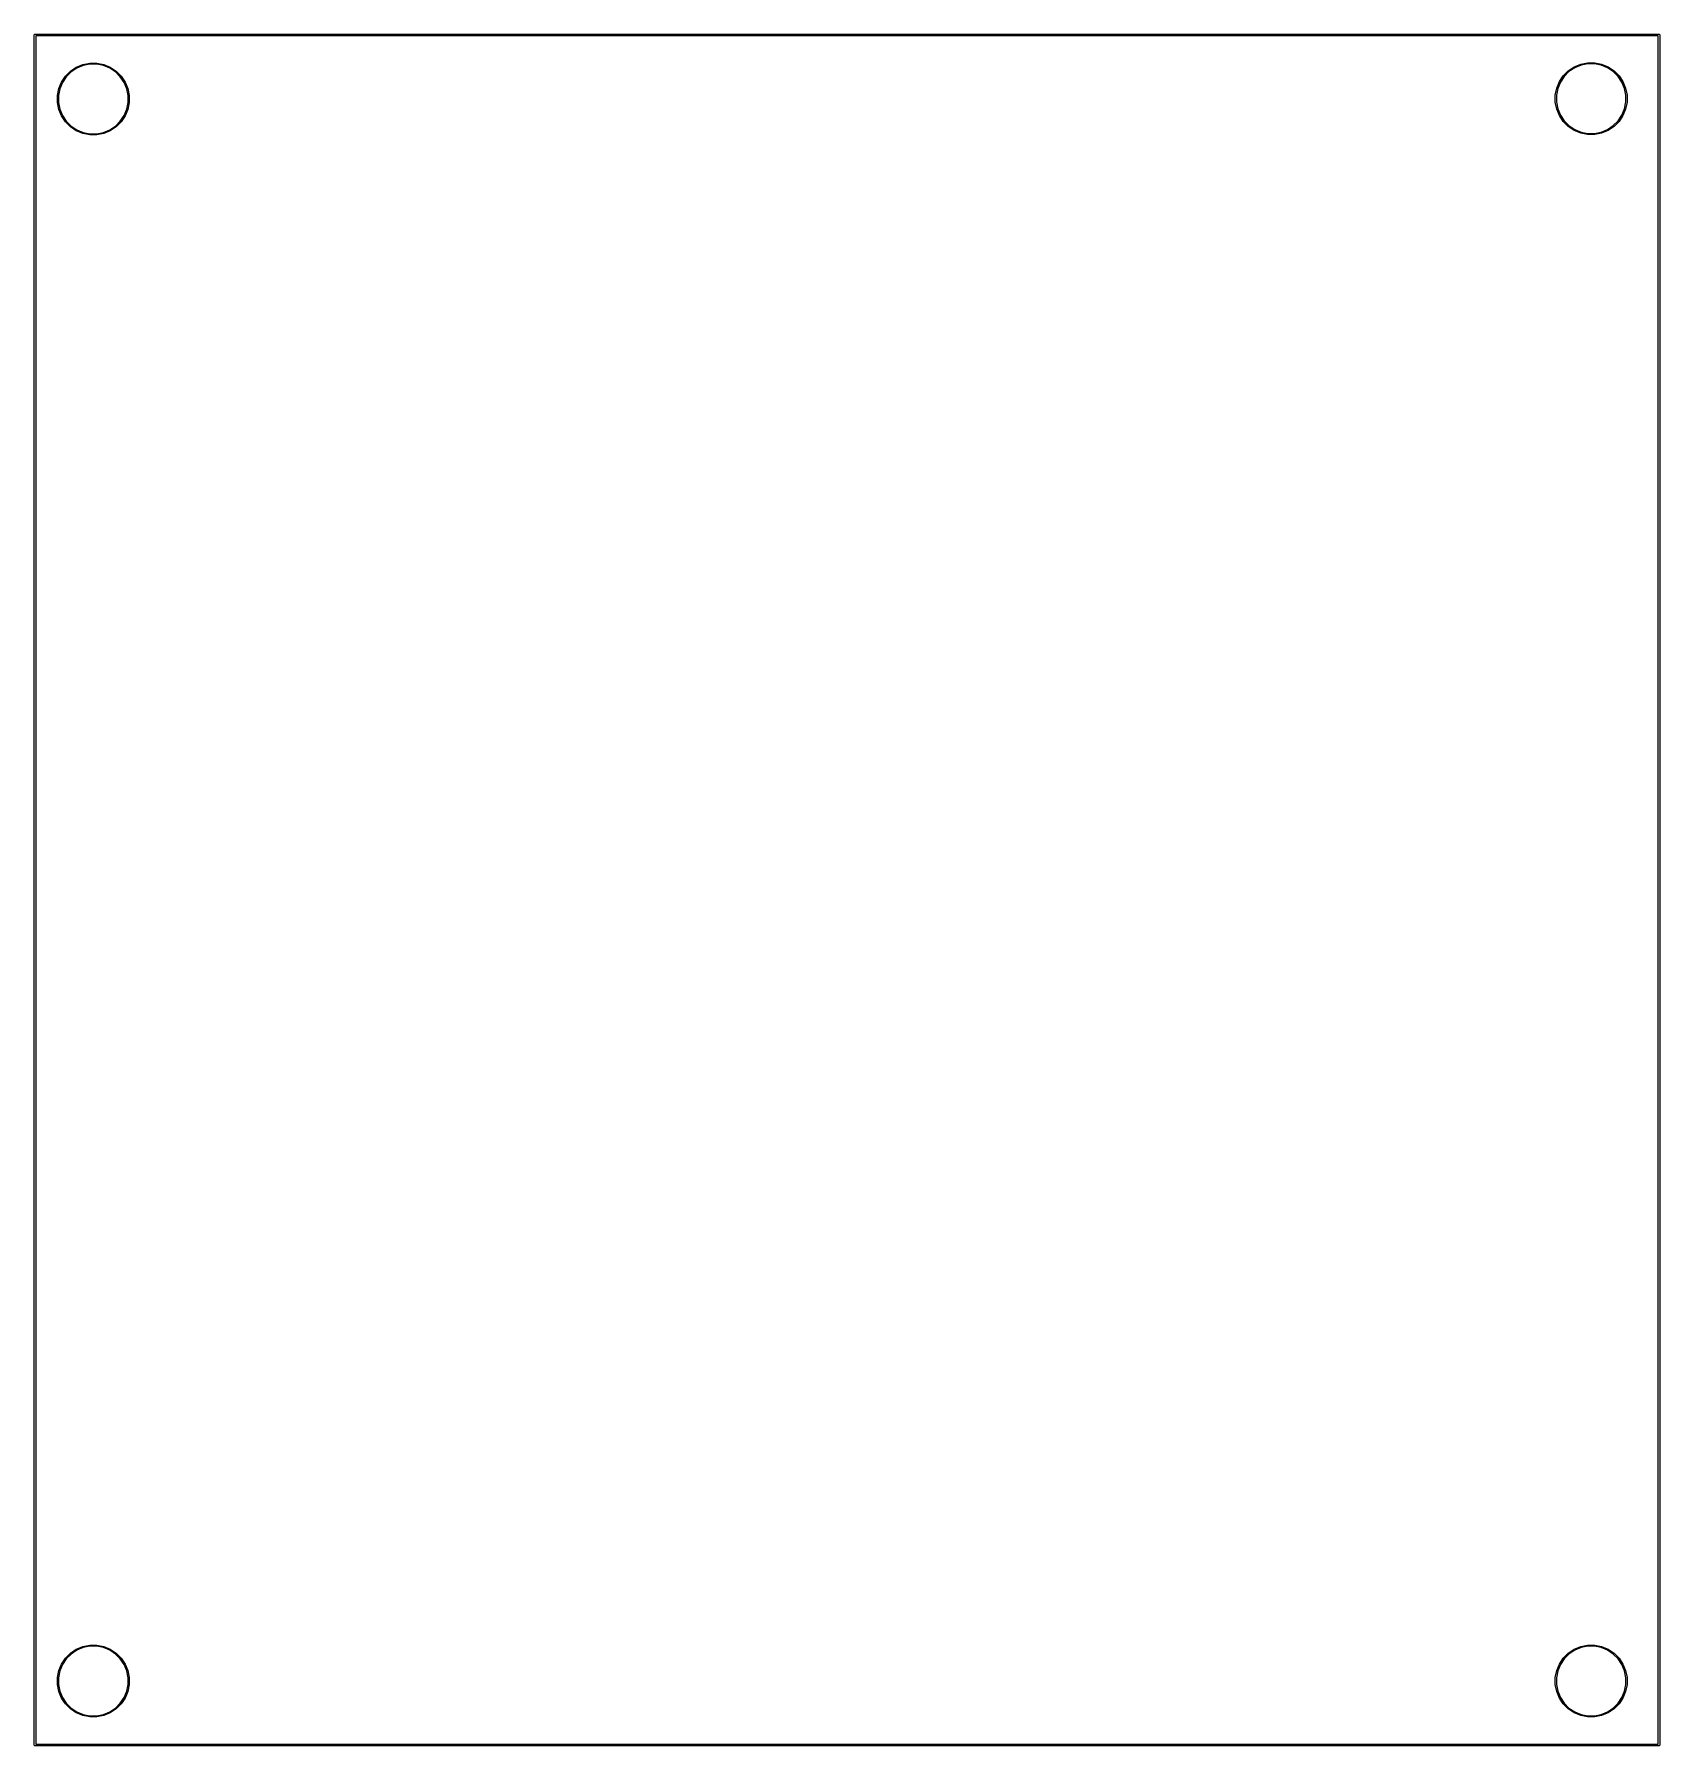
# Model space of a CAD drawing. Extents: x 125 to 231, y -148 to -36.
import ezdxf

# ---------------------------------------------------------------- set-up
doc = ezdxf.new("R2010")
doc.units = 0
doc.layers.add('BLACK', color=7, linetype='CONTINUOUS')

msp = doc.modelspace()

# ---------------------------------------------------------------- linework, layer by layer
at = {"layer": 'BLACK', "linetype": 'CONTINUOUS'}
for p, q in [((124.914, -36.398), (124.915, -36.3882)), ((124.914, -36.4004), (124.914, -36.398)), ((124.914, -147.666), (124.914, -36.4004)), ((124.915, -36.3882), (124.918, -36.3788)), ((124.918, -36.3788), (124.922, -36.3701)), ((124.922, -36.3701), (124.928, -36.3625)), ((124.928, -36.3625), (124.936, -36.3562)), ((124.936, -36.3562), (124.945, -36.3516)), ((124.945, -36.3516), (124.954, -36.3487)), ((124.954, -36.3487), (124.962, -36.348)), ((124.962, -36.348), (124.964, -36.3478)), ((124.964, -36.3478), (124.966, -36.348)), ((124.966, -36.348), (230.664, -36.348)), ((125.014, -36.448), (125.014, -147.618)), ((230.616, -36.448), (125.014, -36.448)), ((230.616, -147.618), (230.616, -36.448)), ((230.664, -36.348), (230.666, -36.3478)), ((230.666, -36.3478), (230.668, -36.348)), ((230.668, -36.348), (230.676, -36.3487)), ((230.676, -36.3487), (230.685, -36.3516)), ((230.685, -36.3516), (230.694, -36.3562)), ((230.694, -36.3562), (230.702, -36.3625)), ((230.702, -36.3625), (230.708, -36.3701)), ((230.708, -36.3701), (230.712, -36.3788)), ((230.712, -36.3788), (230.715, -36.3882)), ((230.715, -36.3882), (230.716, -36.398)), ((230.716, -36.398), (230.716, -36.4004)), ((230.716, -36.4004), (230.716, -147.666)), ((126.943, -39.0743), (127.268, -38.7493)), ((127.313, -38.8034), (126.997, -39.1188)), ((127.268, -38.7493), (127.651, -38.4939)), ((127.684, -38.5556), (127.313, -38.8034)), ((127.651, -38.4939), (128.075, -38.318)), ((128.096, -38.385), (127.684, -38.5556)), ((128.075, -38.318), (128.526, -38.2283)), ((128.533, -38.298), (128.096, -38.385)), ((128.526, -38.2283), (128.986, -38.2283)), ((128.979, -38.298), (128.533, -38.298)), ((129.416, -38.385), (128.979, -38.298)), ((128.986, -38.2283), (129.437, -38.318)), ((129.828, -38.5556), (129.416, -38.385)), ((129.437, -38.318), (129.861, -38.4939)), ((130.199, -38.8034), (129.828, -38.5556)), ((129.861, -38.4939), (130.244, -38.7493)), ((130.515, -39.1188), (130.199, -38.8034)), ((130.244, -38.7493), (130.569, -39.0743)), ((224.437, -39.0463), (224.762, -38.7213)), ((224.807, -38.7754), (224.491, -39.0908)), ((224.762, -38.7213), (225.145, -38.4659)), ((225.178, -38.5276), (224.807, -38.7754)), ((225.145, -38.4659), (225.569, -38.29)), ((225.59, -38.357), (225.178, -38.5276)), ((225.569, -38.29), (226.02, -38.2003)), ((226.027, -38.27), (225.59, -38.357)), ((226.02, -38.2003), (226.48, -38.2003)), ((226.473, -38.27), (226.027, -38.27)), ((226.91, -38.357), (226.473, -38.27)), ((226.48, -38.2003), (226.931, -38.29)), ((227.322, -38.5276), (226.91, -38.357)), ((226.931, -38.29), (227.355, -38.4659)), ((227.693, -38.7754), (227.322, -38.5276)), ((227.355, -38.4659), (227.738, -38.7213)), ((228.009, -39.0908), (227.693, -38.7754)), ((227.738, -38.7213), (228.063, -39.0463)), ((126.422, -40.3321), (126.512, -39.8813)), ((126.579, -39.9016), (126.492, -40.339)), ((126.512, -39.8813), (126.688, -39.4566)), ((126.75, -39.4896), (126.579, -39.9016)), ((126.688, -39.4566), (126.943, -39.0743)), ((126.997, -39.1188), (126.75, -39.4896)), ((130.762, -39.4896), (130.515, -39.1188)), ((130.569, -39.0743), (130.824, -39.4566)), ((130.933, -39.9016), (130.762, -39.4896)), ((130.824, -39.4566), (131, -39.8813)), ((131.02, -40.339), (130.933, -39.9016)), ((131, -39.8813), (131.09, -40.3321)), ((223.916, -40.3041), (224.006, -39.8533)), ((224.073, -39.8736), (223.986, -40.311)), ((224.006, -39.8533), (224.182, -39.4286)), ((224.244, -39.4616), (224.073, -39.8736)), ((224.182, -39.4286), (224.437, -39.0463)), ((224.491, -39.0908), (224.244, -39.4616)), ((228.256, -39.4616), (228.009, -39.0908)), ((228.063, -39.0463), (228.318, -39.4286)), ((228.427, -39.8736), (228.256, -39.4616)), ((228.318, -39.4286), (228.494, -39.8533)), ((228.514, -40.311), (228.427, -39.8736)), ((228.494, -39.8533), (228.584, -40.3041)), ((126.422, -40.7918), (126.422, -40.3321)), ((126.512, -41.2427), (126.422, -40.7918)), ((126.492, -40.339), (126.492, -40.785)), ((126.492, -40.785), (126.579, -41.2224)), ((130.933, -41.2224), (131.02, -40.785)), ((131.09, -40.7918), (131, -41.2427)), ((131.02, -40.785), (131.02, -40.339)), ((131.09, -40.3321), (131.09, -40.7918)), ((223.916, -40.7638), (223.916, -40.3041)), ((224.006, -41.2147), (223.916, -40.7638)), ((223.986, -40.311), (223.986, -40.757)), ((223.986, -40.757), (224.073, -41.1944)), ((224.073, -41.1944), (224.244, -41.6064)), ((228.256, -41.6064), (228.427, -41.1944)), ((228.427, -41.1944), (228.514, -40.757)), ((228.584, -40.7638), (228.494, -41.2147)), ((228.514, -40.757), (228.514, -40.311)), ((228.584, -40.3041), (228.584, -40.7638)), ((126.688, -41.6674), (126.512, -41.2427)), ((126.579, -41.2224), (126.75, -41.6344)), ((126.943, -42.0497), (126.688, -41.6674)), ((126.75, -41.6344), (126.997, -42.0052)), ((127.268, -42.3747), (126.943, -42.0497)), ((126.997, -42.0052), (127.313, -42.3206)), ((127.313, -42.3206), (127.684, -42.5684)), ((129.828, -42.5684), (130.199, -42.3206)), ((130.199, -42.3206), (130.515, -42.0052)), ((130.569, -42.0497), (130.244, -42.3747)), ((130.515, -42.0052), (130.762, -41.6344)), ((130.824, -41.6674), (130.569, -42.0497)), ((130.762, -41.6344), (130.933, -41.2224)), ((131, -41.2427), (130.824, -41.6674)), ((224.182, -41.6394), (224.006, -41.2147)), ((224.437, -42.0217), (224.182, -41.6394)), ((224.244, -41.6064), (224.491, -41.9772)), ((224.762, -42.3467), (224.437, -42.0217)), ((224.491, -41.9772), (224.807, -42.2926)), ((224.807, -42.2926), (225.178, -42.5404)), ((227.322, -42.5404), (227.693, -42.2926)), ((227.693, -42.2926), (228.009, -41.9772)), ((228.063, -42.0217), (227.738, -42.3467)), ((228.009, -41.9772), (228.256, -41.6064)), ((228.318, -41.6394), (228.063, -42.0217)), ((228.494, -41.2147), (228.318, -41.6394)), ((127.651, -42.6301), (127.268, -42.3747)), ((128.075, -42.806), (127.651, -42.6301)), ((127.684, -42.5684), (128.096, -42.739)), ((128.526, -42.8957), (128.075, -42.806)), ((128.096, -42.739), (128.533, -42.826)), ((128.986, -42.8957), (128.526, -42.8957)), ((128.533, -42.826), (128.979, -42.826)), ((128.979, -42.826), (129.416, -42.739)), ((129.437, -42.806), (128.986, -42.8957)), ((129.416, -42.739), (129.828, -42.5684)), ((129.861, -42.6301), (129.437, -42.806)), ((130.244, -42.3747), (129.861, -42.6301)), ((225.145, -42.6021), (224.762, -42.3467)), ((225.569, -42.778), (225.145, -42.6021)), ((225.178, -42.5404), (225.59, -42.711)), ((226.02, -42.8677), (225.569, -42.778)), ((225.59, -42.711), (226.027, -42.798)), ((226.48, -42.8677), (226.02, -42.8677)), ((226.027, -42.798), (226.473, -42.798)), ((226.473, -42.798), (226.91, -42.711)), ((226.931, -42.778), (226.48, -42.8677)), ((226.91, -42.711), (227.322, -42.5404)), ((227.355, -42.6021), (226.931, -42.778)), ((227.738, -42.3467), (227.355, -42.6021)), ((127.651, -141.442), (128.075, -141.266)), ((128.096, -141.333), (127.684, -141.504)), ((128.075, -141.266), (128.526, -141.176)), ((128.533, -141.246), (128.096, -141.333)), ((128.526, -141.176), (128.986, -141.176)), ((128.979, -141.246), (128.533, -141.246)), ((129.416, -141.333), (128.979, -141.246)), ((128.986, -141.176), (129.437, -141.266)), ((129.828, -141.504), (129.416, -141.333)), ((129.437, -141.266), (129.861, -141.442)), ((225.145, -141.442), (225.569, -141.266)), ((225.59, -141.333), (225.178, -141.504)), ((225.569, -141.266), (226.02, -141.176)), ((226.027, -141.246), (225.59, -141.333)), ((226.02, -141.176), (226.48, -141.176)), ((226.473, -141.246), (226.027, -141.246)), ((226.91, -141.333), (226.473, -141.246)), ((226.48, -141.176), (226.931, -141.266)), ((227.322, -141.504), (226.91, -141.333)), ((226.931, -141.266), (227.355, -141.442)), ((126.512, -142.829), (126.688, -142.405)), ((126.75, -142.438), (126.579, -142.85)), ((126.688, -142.405), (126.943, -142.022)), ((126.997, -142.067), (126.75, -142.438)), ((126.943, -142.022), (127.268, -141.697)), ((127.313, -141.751), (126.997, -142.067)), ((127.268, -141.697), (127.651, -141.442)), ((127.684, -141.504), (127.313, -141.751)), ((130.199, -141.751), (129.828, -141.504)), ((129.861, -141.442), (130.244, -141.697)), ((130.515, -142.067), (130.199, -141.751)), ((130.244, -141.697), (130.569, -142.022)), ((130.762, -142.438), (130.515, -142.067)), ((130.569, -142.022), (130.824, -142.405)), ((130.933, -142.85), (130.762, -142.438)), ((130.824, -142.405), (131, -142.829)), ((224.006, -142.829), (224.182, -142.405)), ((224.244, -142.438), (224.073, -142.85)), ((224.182, -142.405), (224.437, -142.022)), ((224.491, -142.067), (224.244, -142.438)), ((224.437, -142.022), (224.762, -141.697)), ((224.807, -141.751), (224.491, -142.067)), ((224.762, -141.697), (225.145, -141.442)), ((225.178, -141.504), (224.807, -141.751)), ((227.693, -141.751), (227.322, -141.504)), ((227.355, -141.442), (227.738, -141.697)), ((228.009, -142.067), (227.693, -141.751)), ((227.738, -141.697), (228.063, -142.022)), ((228.256, -142.438), (228.009, -142.067)), ((228.063, -142.022), (228.318, -142.405)), ((228.427, -142.85), (228.256, -142.438)), ((228.318, -142.405), (228.494, -142.829)), ((126.422, -143.28), (126.512, -142.829)), ((126.422, -143.74), (126.422, -143.28)), ((126.579, -142.85), (126.492, -143.287)), ((126.492, -143.287), (126.492, -143.733)), ((131.02, -143.287), (130.933, -142.85)), ((131, -142.829), (131.09, -143.28)), ((131.02, -143.733), (131.02, -143.287)), ((131.09, -143.28), (131.09, -143.74)), ((223.916, -143.28), (224.006, -142.829)), ((223.916, -143.74), (223.916, -143.28)), ((224.073, -142.85), (223.986, -143.287)), ((223.986, -143.287), (223.986, -143.733)), ((228.514, -143.287), (228.427, -142.85)), ((228.494, -142.829), (228.584, -143.28)), ((228.514, -143.733), (228.514, -143.287)), ((228.584, -143.28), (228.584, -143.74)), ((126.512, -144.191), (126.422, -143.74)), ((126.492, -143.733), (126.579, -144.17)), ((126.688, -144.615), (126.512, -144.191)), ((126.579, -144.17), (126.75, -144.582)), ((126.943, -144.998), (126.688, -144.615)), ((126.75, -144.582), (126.997, -144.953)), ((130.515, -144.953), (130.762, -144.582)), ((130.824, -144.615), (130.569, -144.998)), ((130.762, -144.582), (130.933, -144.17)), ((131, -144.191), (130.824, -144.615)), ((130.933, -144.17), (131.02, -143.733)), ((131.09, -143.74), (131, -144.191)), ((224.006, -144.191), (223.916, -143.74)), ((223.986, -143.733), (224.073, -144.17)), ((224.182, -144.615), (224.006, -144.191)), ((224.073, -144.17), (224.244, -144.582)), ((224.437, -144.998), (224.182, -144.615)), ((224.244, -144.582), (224.491, -144.953)), ((228.009, -144.953), (228.256, -144.582)), ((228.318, -144.615), (228.063, -144.998)), ((228.256, -144.582), (228.427, -144.17)), ((228.494, -144.191), (228.318, -144.615)), ((228.427, -144.17), (228.514, -143.733)), ((228.584, -143.74), (228.494, -144.191)), ((127.268, -145.323), (126.943, -144.998)), ((126.997, -144.953), (127.313, -145.269)), ((127.651, -145.578), (127.268, -145.323)), ((127.313, -145.269), (127.684, -145.516)), ((128.075, -145.754), (127.651, -145.578)), ((127.684, -145.516), (128.096, -145.687)), ((128.526, -145.844), (128.075, -145.754)), ((128.096, -145.687), (128.533, -145.774)), ((128.986, -145.844), (128.526, -145.844)), ((128.533, -145.774), (128.979, -145.774)), ((128.979, -145.774), (129.416, -145.687)), ((129.437, -145.754), (128.986, -145.844)), ((129.416, -145.687), (129.828, -145.516)), ((129.861, -145.578), (129.437, -145.754)), ((129.828, -145.516), (130.199, -145.269)), ((130.244, -145.323), (129.861, -145.578)), ((130.199, -145.269), (130.515, -144.953)), ((130.569, -144.998), (130.244, -145.323)), ((224.762, -145.323), (224.437, -144.998)), ((224.491, -144.953), (224.807, -145.269)), ((225.145, -145.578), (224.762, -145.323)), ((224.807, -145.269), (225.178, -145.516)), ((225.569, -145.754), (225.145, -145.578)), ((225.178, -145.516), (225.59, -145.687)), ((226.02, -145.844), (225.569, -145.754)), ((225.59, -145.687), (226.027, -145.774)), ((226.48, -145.844), (226.02, -145.844)), ((226.027, -145.774), (226.473, -145.774)), ((226.473, -145.774), (226.91, -145.687)), ((226.931, -145.754), (226.48, -145.844)), ((226.91, -145.687), (227.322, -145.516)), ((227.355, -145.578), (226.931, -145.754)), ((227.322, -145.516), (227.693, -145.269)), ((227.738, -145.323), (227.355, -145.578)), ((227.693, -145.269), (228.009, -144.953)), ((228.063, -144.998), (227.738, -145.323)), ((124.914, -147.668), (124.914, -147.666)), ((124.915, -147.678), (124.914, -147.668)), ((124.918, -147.687), (124.915, -147.678)), ((124.922, -147.696), (124.918, -147.687)), ((124.928, -147.704), (124.922, -147.696)), ((124.936, -147.71), (124.928, -147.704)), ((124.945, -147.714), (124.936, -147.71)), ((124.954, -147.717), (124.945, -147.714)), ((124.962, -147.718), (124.954, -147.717)), ((124.964, -147.718), (124.962, -147.718)), ((124.966, -147.718), (124.964, -147.718)), ((230.664, -147.718), (124.966, -147.718)), ((125.014, -147.618), (230.616, -147.618)), ((230.666, -147.718), (230.664, -147.718)), ((230.668, -147.718), (230.666, -147.718)), ((230.676, -147.717), (230.668, -147.718)), ((230.685, -147.714), (230.676, -147.717)), ((230.694, -147.71), (230.685, -147.714)), ((230.702, -147.704), (230.694, -147.71)), ((230.708, -147.696), (230.702, -147.704)), ((230.712, -147.687), (230.708, -147.696)), ((230.715, -147.678), (230.712, -147.687)), ((230.716, -147.668), (230.715, -147.678)), ((230.716, -147.666), (230.716, -147.668))]:
    msp.add_line(p, q, dxfattribs=at)

doc.saveas('drawing.dxf')
